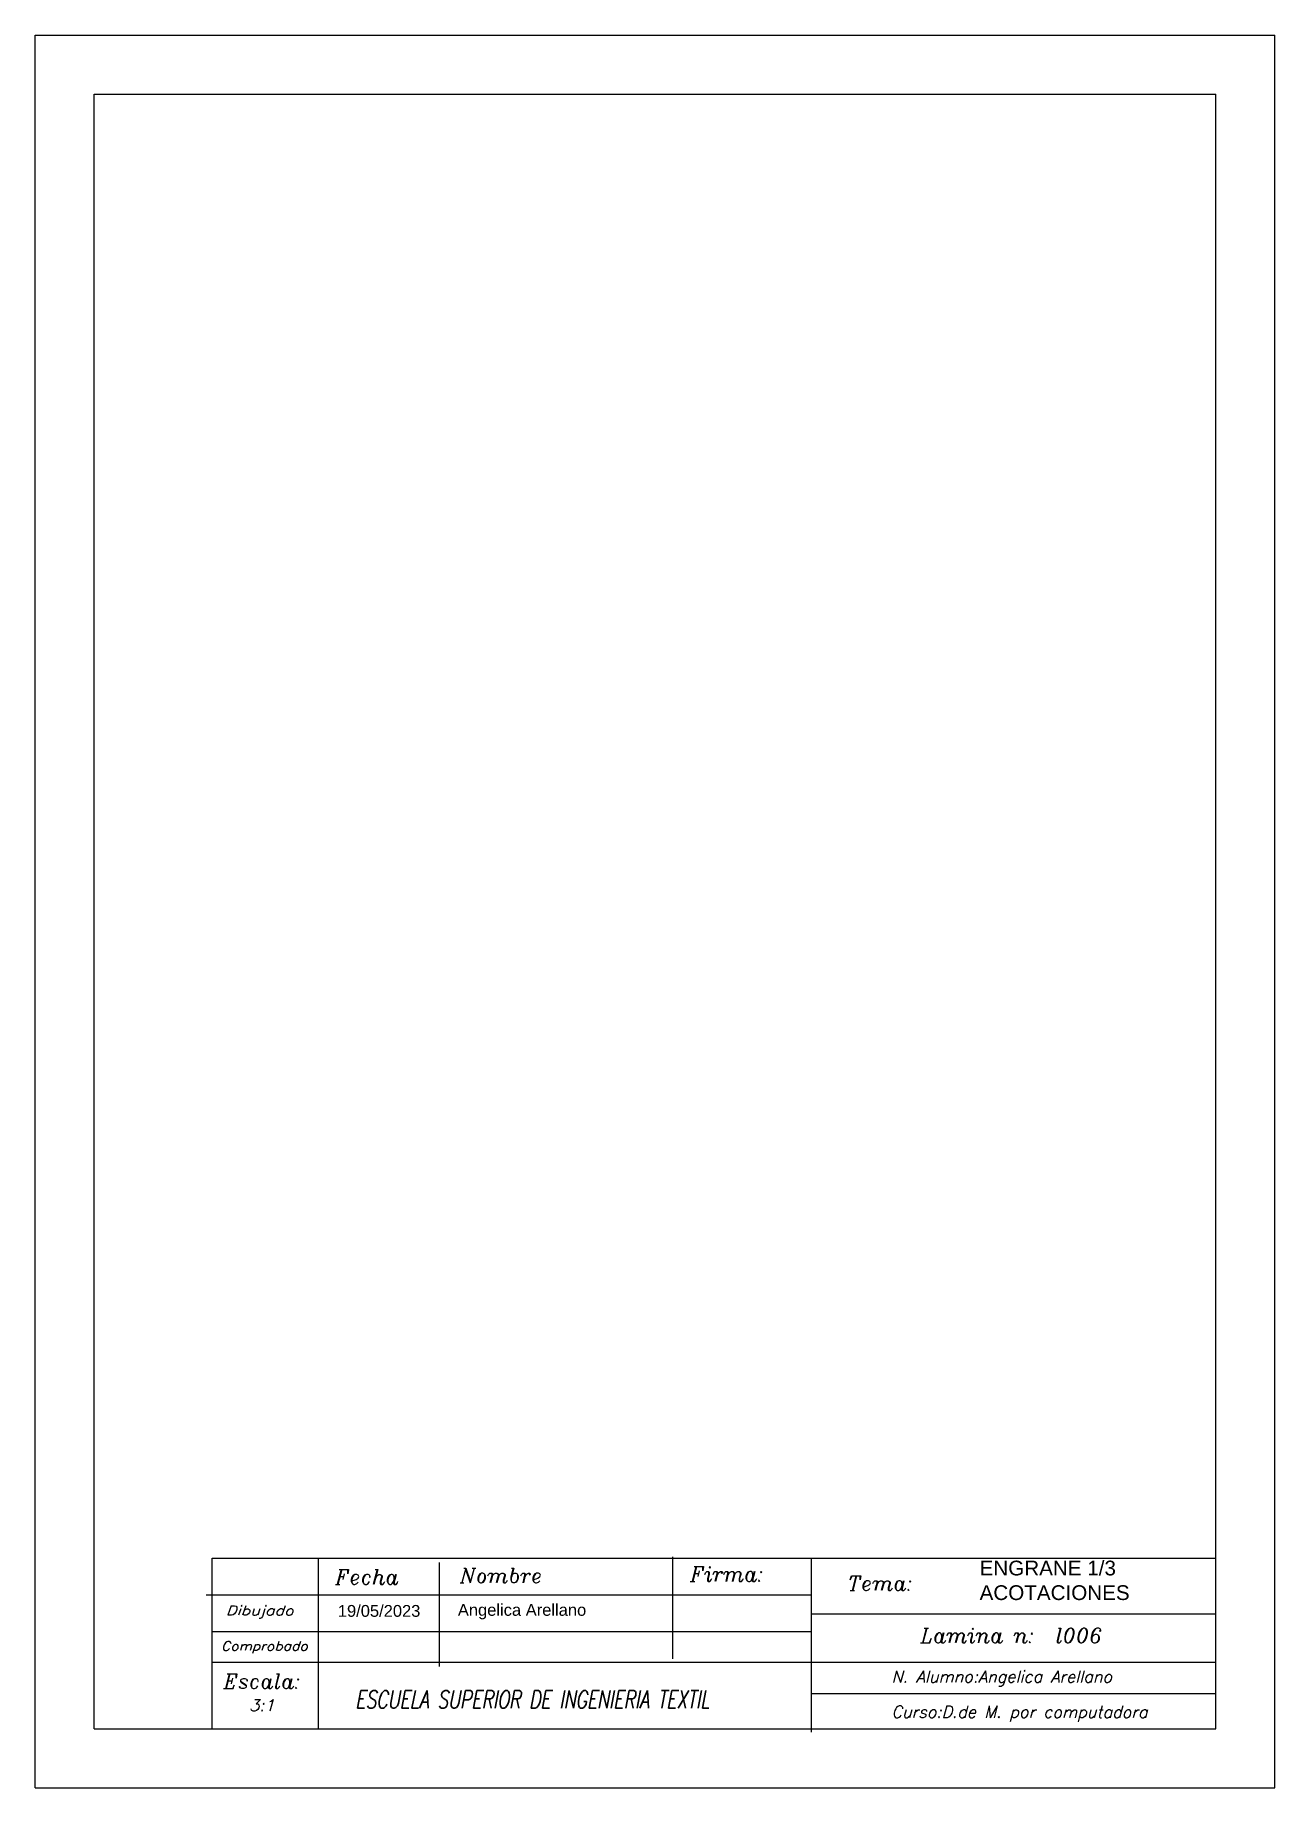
# Model space of a CAD drawing. Header units: millimetres. Extents: x 86 to 296, y 210 to 507.
import ezdxf
from ezdxf.enums import TextEntityAlignment as Align

# ---------------------------------------------------------------- set-up
doc = ezdxf.new("R2010")
doc.units = ezdxf.units.MM
doc.styles.add('ITALIC', font='italic', dxfattribs={"height": 2})
doc.styles.add('ITALICC', font='italicc', dxfattribs={"height": 3})
doc.styles.get("Standard").update_dxf_attribs({"font": 'arial.ttf'})

msp = doc.modelspace()

# ---------------------------------------------------------------- linework, layer by layer
for p, q in [((85.65, 506.75), (295.65, 506.75)), ((85.65, 209.75), (85.65, 506.75)), ((295.65, 209.75), (295.65, 506.75)), ((95.65, 496.75), (285.65, 496.75)), ((95.65, 219.75), (95.65, 496.75)), ((285.65, 219.75), (285.65, 496.75)), ((95.65, 219.75), (285.65, 219.75)), ((85.65, 209.75), (295.65, 209.75))]:
    msp.add_line(p, q)
at = {"color": 6}
for points in [[(115.65, 219.75), (115.65, 248.67), (285.65, 248.67)], [(133.65, 219.75), (133.65, 248.67)], [(154.15, 230.32), (154.15, 247.96)], [(193.65, 231.61), (193.65, 248.93)], [(217.17, 219.23), (217.17, 248.67)], [(217.17, 239.24), (285.65, 239.24)], [(115.65, 231.08), (285.65, 231.08)]]:
    msp.add_lwpolyline(points, dxfattribs=at)
for points in [[(114.65, 242.48), (217.17, 242.48)], [(115.65, 236.28), (217.17, 236.28)], [(217.17, 225.75), (285.65, 225.75)]]:
    msp.add_lwpolyline(points)

# ---------------------------------------------------------------- texts
at = {"style": 'ITALIC'}
for s, height, p in [('Fecha', 2.5, (136.51, 244.25)), ('Nombre', 2.5, (157.64, 244.49)), ('Firma:', 2.5, (196.63, 244.75)), ('Tema:', 2.5, (223.28, 243.2)), ('Lamina n:  l006', 2.5, (235.61, 234.34)), ('Escala:', 2.5, (117.57, 226.58)), ('N. Alumno:Angelica Arellano', 2, (230.69, 227.62)), ('3:1', 2, (121.92, 222.76)), ('Curso:D.de M. por computadora ', 2, (230.69, 221.64))]:
    msp.add_text(s, height=height, dxfattribs=at).set_placement(p)
for s, height, p, p2 in [('Dibujado', 1.615, (117.98, 239.01), (129.44, 239.01)), ('Comprobado', 1.543, (117.14, 233.02), (131.83, 233.02))]:
    msp.add_text(s, height=height, dxfattribs=at).set_placement(p, p2, align=Align.ALIGNED)
at = {"style": 'ITALICC', "width": 0.538171}
msp.add_text('ESCUELA SUPERIOR DE INGENIERIA TEXTIL', height=3, dxfattribs=at).set_placement((139.89, 223.26), (199.86, 223.26), align=Align.FIT)
at = {"attachment_point": 1}
for s, insert, char_height, width in [('ENGRANE 1/3\\PACOTACIONES ', (245.63, 248.26), 2.5, 34.6902), ('19/05/2023', (136.93, 240.75), 2, 22.7233), ('Angelica Arellano', (157.26, 240.92), 2, 22.7233)]:
    msp.add_mtext(s, dxfattribs=dict(at, insert=insert, char_height=char_height, width=width))

doc.saveas('drawing.dxf')
